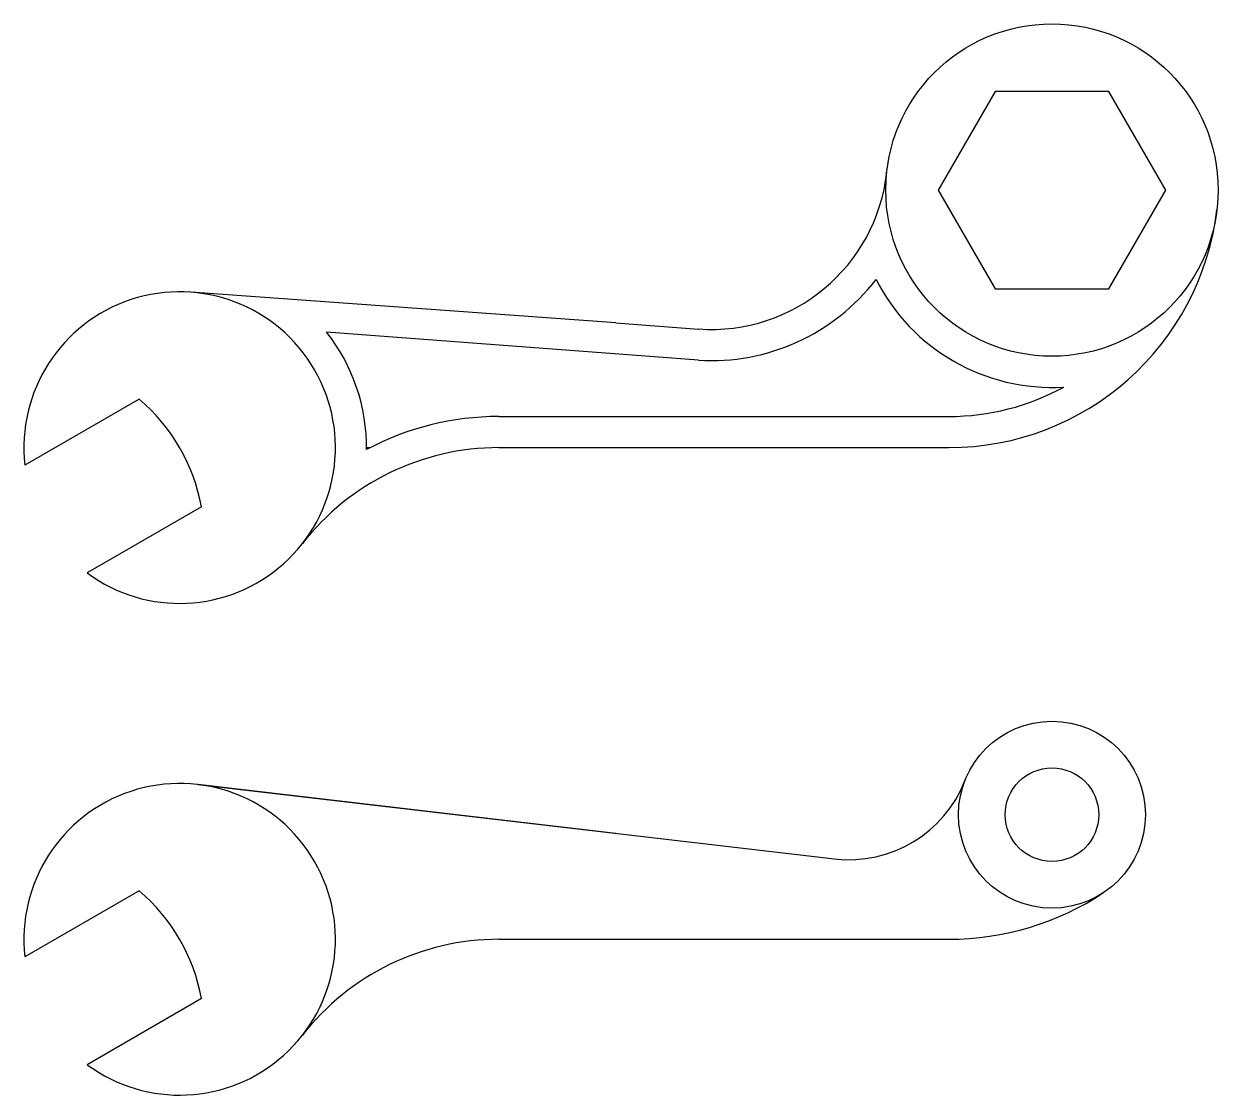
# Model space of a CAD drawing. Header units: millimetres. Extents: x 1405.5 to 1463, y 1245 to 1296.6.
import ezdxf

# ---------------------------------------------------------------- set-up
doc = ezdxf.new("R2010")
doc.units = ezdxf.units.MM

msp = doc.modelspace()

# ---------------------------------------------------------------- linework, layer by layer
for p, q in [((1433.977, 1282.181), (1413.518, 1283.661)), ((1437.961, 1280.389), (1420.053, 1281.742)), ((1433.977, 1282.181), (1437.961, 1281.892)), ((1411.031, 1278.521), (1405.524, 1275.342)), ((1428.347, 1277.681), (1450.013, 1277.681)), ((1421.977, 1276.181), (1422.163, 1276.181)), ((1428.347, 1276.181), (1450.013, 1276.181)), ((1428.347, 1276.181), (1433.977, 1276.181)), ((1428.347, 1276.181), (1433.977, 1276.181)), ((1414.031, 1273.325), (1408.524, 1270.146)), ((1433.977, 1257.61), (1413.846, 1259.959)), ((1413.846, 1259.959), (1413.846, 1259.959)), ((1413.846, 1259.959), (1444.505, 1256.381)), ((1411.031, 1254.851), (1405.524, 1251.671)), ((1428.347, 1252.51), (1433.977, 1252.51)), ((1428.347, 1252.51), (1450.002, 1252.51)), ((1428.347, 1252.51), (1450.002, 1252.51)), ((1428.347, 1252.51), (1433.977, 1252.51)), ((1414.031, 1249.654), (1408.524, 1246.475))]:
    msp.add_line(p, q)
msp.add_lwpolyline([(1452.235, 1293.331), (1449.492, 1288.581), (1452.235, 1283.831), (1457.719, 1283.831), (1460.462, 1288.581), (1457.719, 1293.331)], close=True)
for centre, radius in [((1454.977, 1288.581), 8), ((1454.977, 1258.51), 4.5), ((1454.977, 1258.51), 2.25)]:
    msp.add_circle(centre, radius)
for centre, radius, start, end in [((1438.574, 1290.37), 8.5, 265.86115, 353.77359), ((1450.013, 1289.181), 13, 270, 353.1079), ((1438.574, 1290.37), 10, 266.48283, 322.48314), ((1454.977, 1288.581), 9.5, 206.91534, 273.41635), ((1412.977, 1276.181), 7.5, 233.57818, 186.42182), ((1412.977, 1276.181), 9, 359.37698, 38.16673), ((1450.013, 1289.181), 11.5, 270, 298.74213), ((1405.183, 1271.681), 9, 10.52878, 49.47122), ((1428.347, 1264.181), 13.5, 90, 118.15918), ((1428.347, 1264.181), 12, 90, 142.02013), ((1412.977, 1252.51), 7.5, 233.57818, 186.42182), ((1445.201, 1262.341), 6, 263.34313, 338.60237), ((1405.183, 1248.01), 9, 10.52878, 49.47122), ((1450.002, 1266.01), 13.5, 270, 303.55731), ((1428.347, 1240.51), 12, 90, 142.02013)]:
    msp.add_arc(centre, radius, start, end)

doc.saveas('drawing.dxf')
